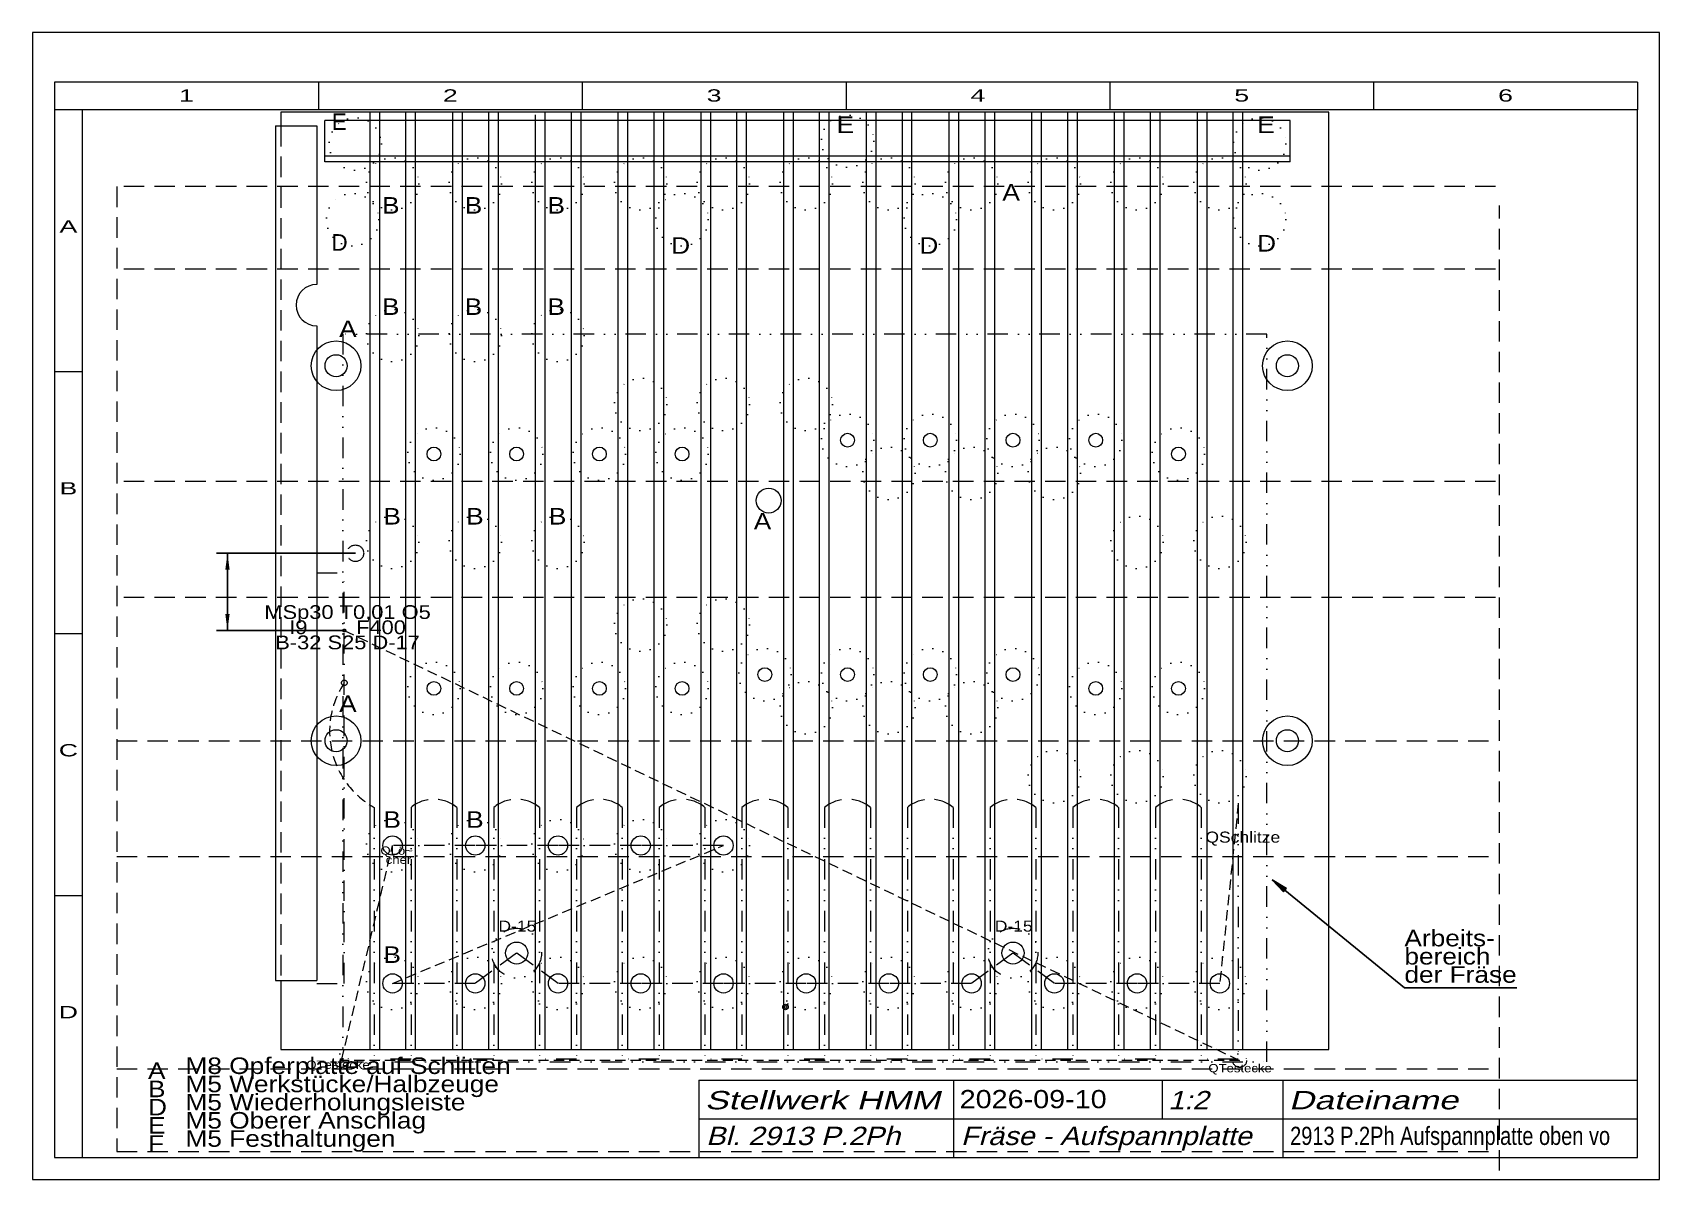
# Model space of a CAD drawing. Extents: x 2 to 592, y 2 to 418.
import ezdxf
from ezdxf.enums import TextEntityAlignment as Align

# ---------------------------------------------------------------- set-up
doc = ezdxf.new("R2010")
doc.units = 0
doc.header["$LTSCALE"] = 14.85
for name, pattern in [('DASHDOT', [1, 0.5, -0.25, 0, -0.25]), ('DASHED', [0.75, 0.5, -0.25]), ('DIVIDE', [1.25, 0.5, -0.25, 0, -0.25, 0, -0.25]), ('DOT', [0.25, 0, -0.25]), ('HIDDEN', [0.375, 0.25, -0.125]), ('PHANTOM', [2.5, 1.25, -0.25, 0.25, -0.25, 0.25, -0.25])]:
    doc.linetypes.add(name, pattern=pattern)
for name, color, linetype, lineweight in [('2913 AUFSPANNPLATTE', 7, 'CONTINUOUS', 18), ('2913 F-LÖCHER', 154, 'CONTINUOUS', 18), ('2913 FRÄSE - AUFSPANNPLATTE', 7, 'CONTINUOUS', 18), ('2913 Y-SCHLITTEN', 30, 'CONTINUOUS', 18), ('2913_1O', 14, 'CONTINUOUS', 0), ('2913_2P', 14, 'CONTINUOUS', 0), ('2913_2P~A', 5, 'CONTINUOUS', 0), ('2913_3U', 14, 'CONTINUOUS', 0), ('BEMASSUNG', 7, 'CONTINUOUS', 25), ('BESCHRIFTUNG', 7, 'CONTINUOUS', 25), ('MASSGRENZEN', 172, 'CONTINUOUS', 25), ('MASSLINIEN', 172, 'CONTINUOUS', 25), ('MASSTEXTE', 212, 'CONTINUOUS', 25), ('Standard', 7, 'CONTINUOUS', 0)]:
    doc.layers.add(name, color=color, linetype=linetype, lineweight=lineweight)
doc.styles.add('Arial', font='arial.ttf')

# ---------------------------------------------------------------- blocks, each defined once
blk = doc.blocks.new('D194105344')
at = {"layer": 'MASSGRENZEN'}
for points in [[(72.69, 229.13), (73.47, 223.18), (71.91, 223.18)], [(72.69, 201.13), (71.91, 207.08), (73.47, 207.08)]]:
    blk.add_solid(points, dxfattribs=at)
at = {"layer": 'MASSLINIEN', "color": 172}
for p, q in [((119.09, 229.13), (68.69, 229.13)), ((72.69, 201.13), (72.69, 229.13)), ((115.06, 201.13), (68.69, 201.13))]:
    blk.add_line(p, q, dxfattribs=at)
blk = doc.blocks.new('_A327482464', base_point=(451.6, 71.52))
at = {"layer": '2913_3U', "linetype": 'CONTINUOUS'}
blk.add_hatch(color=172, dxfattribs=at).paths.add_polyline_path([(456.7, 107.56), (451.6, 110.72), (455.71, 106.35)])
at = {"layer": '2913_3U', "color": 7, "linetype": 'CONTINUOUS', "lineweight": 25}
for p, q in [((451.6, 110.72), (499.51, 71.52)), ((499.51, 71.52), (540.23, 71.52))]:
    blk.add_line(p, q, dxfattribs=at)
at = {"layer": '2913_3U', "color": 172, "linetype": 'CONTINUOUS', "lineweight": 0}
for p, q in [((456.7, 107.56), (451.6, 110.72)), ((451.6, 110.72), (455.71, 106.35)), ((455.71, 106.35), (456.7, 107.56))]:
    blk.add_line(p, q, dxfattribs=at)

msp = doc.modelspace()

# ---------------------------------------------------------------- linework, layer by layer
at = {"layer": '2913 AUFSPANNPLATTE'}
for p, q in [((90.06, 384.13), (90.06, 74.13)), ((90.06, 384.13), (105.06, 384.13)), ((472.06, 389.13), (92.06, 389.13)), ((92.06, 389.13), (92.06, 384.13)), ((105.06, 384.13), (105.06, 326.63)), ((458.06, 386.13), (108.06, 386.13)), ((108.06, 371.13), (108.06, 386.13)), ((124.31, 389.13), (124.31, 49.13)), ((127.81, 389.13), (127.81, 49.13)), ((137.31, 389.13), (137.31, 49.13)), ((140.81, 389.13), (140.81, 49.13)), ((154.31, 389.13), (154.31, 49.13)), ((157.81, 389.13), (157.81, 49.13)), ((167.31, 389.13), (167.31, 49.13)), ((170.81, 389.13), (170.81, 49.13)), ((184.31, 388.13), (184.31, 49.13)), ((187.81, 389.13), (187.81, 49.13)), ((197.31, 389.13), (197.31, 49.13)), ((200.81, 389.13), (200.81, 49.13)), ((214.31, 389.13), (214.31, 49.13)), ((217.81, 389.13), (217.81, 49.13)), ((227.31, 389.13), (227.31, 49.13)), ((230.81, 389.13), (230.81, 49.13)), ((244.31, 389.13), (244.31, 49.13)), ((247.81, 389.13), (247.81, 49.13)), ((257.31, 389.13), (257.31, 49.13)), ((260.81, 389.13), (260.81, 49.13)), ((274.31, 389.13), (274.31, 49.13)), ((277.81, 389.13), (277.81, 49.13)), ((287.31, 389.13), (287.31, 49.13)), ((290.81, 389.13), (290.81, 49.13)), ((304.31, 389.13), (304.31, 49.13)), ((307.81, 389.13), (307.81, 49.13)), ((317.31, 389.13), (317.31, 49.13)), ((320.81, 389.13), (320.81, 49.13)), ((334.31, 389.13), (334.31, 49.13)), ((337.81, 389.13), (337.81, 49.13)), ((347.31, 389.13), (347.31, 49.13)), ((350.81, 389.13), (350.81, 49.13)), ((364.31, 389.13), (364.31, 49.13)), ((367.81, 389.13), (367.81, 49.13)), ((377.31, 389.13), (377.31, 49.13)), ((380.81, 389.13), (380.81, 49.13)), ((394.31, 389.13), (394.31, 49.13)), ((397.81, 389.13), (397.81, 49.13)), ((407.31, 389.13), (407.31, 49.13)), ((410.81, 389.13), (410.81, 49.13)), ((424.31, 389.13), (424.31, 49.13)), ((427.81, 389.13), (427.81, 49.13)), ((437.31, 389.13), (437.31, 49.13)), ((440.81, 389.13), (440.81, 49.13)), ((458.06, 371.13), (458.06, 386.13)), ((472.06, 49.13), (472.06, 389.13)), ((458.06, 373.13), (108.06, 373.13)), ((458.06, 371.13), (108.06, 371.13)), ((105.06, 311.63), (105.06, 74.13)), ((90.06, 74.13), (105.06, 74.13)), ((92.06, 74.13), (92.06, 49.13)), ((92.06, 49.13), (472.06, 49.13))]:
    msp.add_line(p, q, dxfattribs=at)
at = {"layer": '2913 AUFSPANNPLATTE', "linetype": 'DASHED'}
msp.add_line((92.06, 384.13), (92.06, 74.13), dxfattribs=at)
at = {"layer": '2913 AUFSPANNPLATTE', "linetype": 'DASHDOT'}
for p, q in [((105.06, 221.99), (115.06, 221.99)), ((115.06, 73.13), (115.06, 221.99)), ((105.06, 73.13), (115.06, 73.13))]:
    msp.add_line(p, q, dxfattribs=at)
at = {"layer": '2913 AUFSPANNPLATTE', "linetype": 'DOT'}
for centre in [(119.07, 377.63), (297.56, 378.63), (447.06, 377.63), (132.56, 363.13), (162.56, 363.13), (192.56, 363.13), (222.56, 363.13), (252.56, 363.13), (282.56, 363.13), (312.56, 363.13), (342.56, 363.13), (372.56, 363.13), (402.56, 363.13), (432.56, 363.13), (118.07, 350.13), (237.56, 350.13), (327.56, 350.13), (447.06, 350.13), (132.56, 308.13), (162.56, 308.13), (192.56, 308.13), (222.56, 283.13), (252.56, 283.13), (282.56, 283.13), (312.56, 258.13), (342.56, 258.13), (372.56, 258.13), (132.56, 233.14), (162.56, 233.14), (192.56, 233.14), (402.56, 233.13), (432.56, 233.13), (222.56, 203.13), (252.56, 203.13), (282.56, 173.14), (312.56, 173.14), (342.56, 173.14), (372.56, 148.14), (402.56, 148.14), (432.56, 148.14), (132.56, 123.13), (162.56, 123.13), (192.56, 123.13), (222.56, 123.13), (252.56, 123.13), (132.56, 73.13), (162.56, 73.13), (192.56, 73.13), (222.56, 73.13), (252.56, 73.13), (282.56, 73.13), (312.56, 73.13), (342.56, 73.13), (372.56, 73.13), (402.56, 73.13), (432.56, 73.13)]:
    msp.add_circle(centre, 9.5, dxfattribs=at)
at = {"layer": '2913 AUFSPANNPLATTE'}
for centre, radius in [((112.09, 297.13), 9), ((112.09, 297.13), 4), ((457.06, 297.13), 9), ((457.06, 297.13), 4), ((112.09, 161.13), 9), ((457.06, 161.13), 9), ((112.09, 161.13), 4), ((457.06, 161.13), 4)]:
    msp.add_circle(centre, radius, dxfattribs=at)
at = {"layer": '2913 AUFSPANNPLATTE', "linetype": 'DASHED'}
msp.add_circle((119.09, 229.13), 3, dxfattribs=at)
at = {"layer": '2913 AUFSPANNPLATTE'}
msp.add_arc((105.06, 319.13), 7.5, 90, 270, dxfattribs=at)
at = {"layer": '2913 F-LÖCHER', "linetype": 'DOT'}
for centre in [(297.56, 270.13), (327.56, 270.13), (357.56, 270.13), (387.56, 270.13), (147.56, 265.13), (177.56, 265.13), (207.56, 265.13), (237.56, 265.13), (417.56, 265.13), (147.56, 180.13), (177.56, 180.13), (207.56, 180.13), (237.56, 180.13), (267.56, 185.13), (297.56, 185.13), (327.56, 185.13), (357.56, 185.13), (387.56, 180.13), (417.56, 180.13)]:
    msp.add_circle(centre, 9.5, dxfattribs=at)
at = {"layer": '2913 F-LÖCHER'}
for centre in [(297.56, 270.13), (327.56, 270.13), (357.56, 270.13), (387.56, 270.13), (147.56, 265.13), (177.56, 265.13), (207.56, 265.13), (237.56, 265.13), (417.56, 265.13), (267.56, 185.13), (297.56, 185.13), (327.56, 185.13), (357.56, 185.13), (147.56, 180.13), (177.56, 180.13), (207.56, 180.13), (237.56, 180.13), (387.56, 180.13), (417.56, 180.13)]:
    msp.add_circle(centre, 2.5, dxfattribs=at)
at = {"layer": '2913 FRÄSE - AUFSPANNPLATTE'}
for radius in [1, 0.5]:
    msp.add_circle((275.06, 64.56), radius, dxfattribs=at)
at = {"layer": '2913 Y-SCHLITTEN', "linetype": 'DASHED'}
for p, q in [((532.56, 362.13), (32.56, 362.13)), ((32.56, 362.13), (32.56, 12.13)), ((533.95, 5.23), (533.95, 355.23)), ((532.56, 332.13), (32.56, 332.13)), ((532.56, 255.13), (32.56, 255.13)), ((532.56, 213.13), (32.56, 213.13)), ((32.56, 161.13), (532.56, 161.13)), ((32.56, 119.13), (532.56, 119.13)), ((32.56, 42.13), (532.56, 42.13)), ((32.56, 12.13), (532.56, 12.13))]:
    msp.add_line(p, q, dxfattribs=at)
at = {"layer": '2913 Y-SCHLITTEN', "color": 30, "linetype": 'DIVIDE', "lineweight": 20}
for p, q in [((449.56, 308.63), (114.56, 308.63)), ((114.56, 308.63), (114.56, 44.63)), ((449.56, 44.63), (449.56, 308.63)), ((114.56, 44.63), (449.56, 44.63))]:
    msp.add_line(p, q, dxfattribs=at)
at = {"layer": '2913_1O'}
msp.add_circle((268.95, 248.23), 4.5, dxfattribs=at)
at = {"layer": '2913_2P', "linetype": 'HIDDEN'}
for p, q in [((115.06, 201.13), (439.76, 45.13)), ((439.26, 138.44), (432.56, 73.13)), ((114.06, 45.13), (132.56, 123.13)), ((132.56, 73.13), (252.56, 123.13)), ((439.76, 45.13), (114.06, 45.13))]:
    msp.add_line(p, q, dxfattribs=at)
at = {"layer": '2913_2P', "linetype": 'DIVIDE'}
for p, q in [((125.86, 136.94), (125.86, 45.63)), ((139.26, 136.94), (139.26, 45.63)), ((155.86, 136.94), (155.86, 45.63)), ((169.26, 136.94), (169.26, 45.63)), ((185.86, 136.94), (185.86, 45.63)), ((199.26, 136.94), (199.26, 45.63)), ((215.86, 136.94), (215.86, 45.63)), ((229.26, 136.94), (229.26, 45.63)), ((245.86, 136.94), (245.86, 45.63)), ((259.26, 136.94), (259.26, 45.63)), ((275.86, 136.94), (275.86, 45.63)), ((289.26, 136.94), (289.26, 45.63)), ((305.86, 136.94), (305.86, 45.63)), ((319.26, 136.94), (319.26, 45.63)), ((335.86, 136.94), (335.86, 45.63)), ((349.26, 136.94), (349.26, 45.63)), ((365.86, 136.94), (365.86, 45.63)), ((379.26, 136.94), (379.26, 45.63)), ((395.86, 136.94), (395.86, 45.63)), ((409.26, 136.94), (409.26, 45.63)), ((425.86, 136.94), (425.86, 45.63)), ((439.26, 138.44), (439.26, 45.63)), ((139.26, 45.63), (125.86, 45.63)), ((169.26, 45.63), (155.86, 45.63)), ((199.26, 45.63), (185.86, 45.63)), ((229.26, 45.63), (215.86, 45.63)), ((259.26, 45.63), (245.86, 45.63)), ((289.26, 45.63), (275.86, 45.63)), ((319.26, 45.63), (305.86, 45.63)), ((349.26, 45.63), (335.86, 45.63)), ((379.26, 45.63), (365.86, 45.63)), ((409.26, 45.63), (395.86, 45.63)), ((439.26, 45.63), (425.86, 45.63))]:
    msp.add_line(p, q, dxfattribs=at)
at = {"layer": '2913_2P', "linetype": 'DASHED'}
for p, q in [((162.56, 123.13), (132.56, 123.13)), ((192.56, 123.13), (162.56, 123.13)), ((222.56, 123.13), (192.56, 123.13)), ((252.56, 123.13), (222.56, 123.13)), ((177.56, 84.13), (162.56, 73.13)), ((192.56, 73.13), (177.56, 84.13)), ((357.56, 84.13), (342.56, 73.13)), ((372.56, 73.13), (357.56, 84.13)), ((162.56, 73.13), (132.56, 73.13)), ((222.56, 73.13), (192.56, 73.13)), ((252.56, 73.13), (222.56, 73.13)), ((282.56, 73.13), (252.56, 73.13)), ((312.56, 73.13), (282.56, 73.13)), ((342.56, 73.13), (312.56, 73.13)), ((402.56, 73.13), (372.56, 73.13)), ((432.56, 73.13), (402.56, 73.13))]:
    msp.add_line(p, q, dxfattribs=at)
at = {"layer": '2913_2P', "linetype": 'PHANTOM'}
for centre, radius in [((115.06, 201.13), 0.5), ((115.06, 182.13), 1)]:
    msp.add_circle(centre, radius, dxfattribs=at)
at = {"layer": '2913_2P'}
for centre, radius in [((132.56, 123.13), 3.5), ((162.56, 123.13), 3.5), ((192.56, 123.13), 3.5), ((222.56, 123.13), 3.5), ((252.56, 123.13), 3.5), ((177.56, 84.13), 4), ((357.56, 84.13), 4), ((132.56, 73.13), 3.5), ((162.56, 73.13), 3.5), ((192.56, 73.13), 3.5), ((222.56, 73.13), 3.5), ((252.56, 73.13), 3.5), ((282.56, 73.13), 3.5), ((312.56, 73.13), 3.5), ((342.56, 73.13), 3.5), ((372.56, 73.13), 3.5), ((402.56, 73.13), 3.5), ((432.56, 73.13), 3.5)]:
    msp.add_circle(centre, radius, dxfattribs=at)
at = {"layer": '2913_2P', "linetype": 'DIVIDE'}
for centre in [(114.06, 45.13), (439.76, 45.13)]:
    msp.add_circle(centre, 2.5, dxfattribs=at)
at = {"layer": '2913_2P', "linetype": 'HIDDEN'}
msp.add_arc((141.4, 164.54), 31.67, 146.24837, 240.63194, dxfattribs=at)
at = {"layer": '2913_2P', "linetype": 'DASHED'}
for centre in [(147.56, 126.8), (177.56, 126.8), (207.56, 126.8), (237.56, 126.8), (267.56, 126.8), (297.56, 126.8), (327.56, 126.8), (357.56, 126.8), (387.56, 126.8), (417.56, 126.8)]:
    msp.add_arc(centre, 13.1, 50.69845, 129.30155, dxfattribs=at)
at = {"layer": '2913_2P~A', "linetype": 'DIVIDE'}
for centre in [(177.56, 84.13), (357.56, 84.13)]:
    msp.add_circle(centre, 9, dxfattribs=at)
at = {"layer": 'Standard'}
for p, q in [((592, 418), (2, 418)), ((2, 418), (2, 2)), ((592, 2), (592, 418)), ((584, 400), (10, 400)), ((10, 400), (10, 390)), ((105.67, 400), (105.67, 390)), ((201.33, 400), (201.33, 390)), ((297, 400), (297, 390)), ((392.67, 400), (392.67, 390)), ((488.33, 400), (488.33, 390)), ((584, 400), (584, 390)), ((10, 390), (10, 10)), ((20, 390), (10, 390)), ((20, 390), (20, 10)), ((584, 390), (20, 390)), ((584, 10), (584, 390)), ((10, 295), (20, 295)), ((10, 200), (20, 200)), ((10, 105), (20, 105)), ((10, 10), (20, 10)), ((20, 10), (584, 10)), ((2, 2), (592, 2))]:
    msp.add_line(p, q, dxfattribs=at)
at = {"layer": 'Standard', "lineweight": 0}
for p, q in [((243.64, 38), (584, 38)), ((243.64, 38), (243.64, 10)), ((336.04, 38), (336.04, 10)), ((411.64, 38), (411.64, 24)), ((455.43, 38), (455.43, 10)), ((243.64, 24), (584, 24))]:
    msp.add_line(p, q, dxfattribs=at)

# ---------------------------------------------------------------- block references
at = {"layer": '2913_3U'}
msp.add_blockref('_A327482464', (451.6, 71.52), dxfattribs=at)
at = {"layer": 'BEMASSUNG'}
msp.add_blockref('D194105344', (0, 0), dxfattribs=at)

# ---------------------------------------------------------------- texts
at = {"layer": '2913 Y-SCHLITTEN', "linetype": 'DASHED', "insert": (499.51, 73.26), "char_height": 6, "attachment_point": 7, "line_spacing_factor": 0.66, "style": 'Arial'}
msp.add_mtext('\\W1.135040;Arbeits-\\Pbereich\\Pder Fräse', dxfattribs=at)
at = {"layer": '2913_2P', "style": 'Arial', "width": 1.135009}
msp.add_text('QSchlitze', height=4, dxfattribs=at).set_placement((440.91, 126.17), align=Align.MIDDLE_CENTER)
at = {"layer": '2913_2P', "linetype": 'HIDDEN', "style": 'Arial', "width": 1.135057}
for p in [(112.78, 43.62), (439.91, 42.38)]:
    msp.add_text('QTestecke', height=3, dxfattribs=at).set_placement(p, align=Align.MIDDLE_CENTER)
at = {"layer": '2913_2P', "insert": (116.24, 202.26), "char_height": 5, "attachment_point": 5, "line_spacing_factor": 0.66, "style": 'Arial'}
msp.add_mtext('\\W1.135084;MSp30 T0,01 O5\\PI9        F400\\PB-32 S25 D-17', dxfattribs=at)
at = {"layer": '2913_2P', "linetype": 'HIDDEN', "insert": (134.05, 119.61), "char_height": 3, "attachment_point": 5, "line_spacing_factor": 0.66, "style": 'Arial'}
msp.add_mtext('\\W1.135111;QLö~\\P cher', dxfattribs=at)
at = {"layer": '2913_2P~A', "linetype": 'HIDDEN', "style": 'Arial', "width": 1.135067}
for p in [(170.95, 91.89), (350.95, 91.89)]:
    msp.add_text('D-15', height=4, dxfattribs=at).set_placement(p)
at = {"layer": 'BESCHRIFTUNG', "style": 'Arial'}
for s, width, p in [('E', 0.973041, (110.51, 382.67)), ('E', 1.134916, (293.61, 381.55)), ('E', 1.134916, (446.11, 381.55)), ('A', 1.134916, (353.71, 357.07)), ('B', 1.134916, (128.74, 352.32)), ('B', 1.134916, (158.74, 352.32)), ('B', 1.134916, (188.74, 352.32)), ('D', 0.972763, (110.39, 338.87)), ('D', 1.134937, (233.61, 337.75)), ('D', 1.134937, (323.61, 337.75)), ('D', 1.134937, (446.11, 338.56)), ('B', 1.134916, (128.74, 315.58)), ('B', 1.134916, (158.74, 315.58)), ('B', 1.134916, (188.74, 315.58)), ('A', 1.134916, (113.19, 307.54)), ('B', 1.134916, (129.25, 239.55)), ('B', 1.134916, (159.25, 239.55)), ('B', 1.134916, (189.25, 239.55)), ('A', 1.134916, (263.56, 237.76)), ('A', 1.134916, (113.19, 171.54)), ('B', 1.134916, (129.25, 129.55)), ('B', 1.134916, (159.25, 129.55)), ('B', 1.134916, (129.25, 80.55))]:
    msp.add_text(s, height=6, dxfattribs=dict(at, width=width)).set_placement(p)
at = {"layer": 'BESCHRIFTUNG', "style": 'Arial', "oblique": 15}
for s, width, p in [('Stellwerk HMM', 1.365378, (245.83, 34.08)), ('1:2', 1.134865, (413.83, 34.08)), ('Dateiname', 1.365343, (457.62, 34.08)), ('Bl. 2913 P.2Ph', 1.134938, (246.27, 21.12)), ('Fräse - Aufspannplatte', 1.121609, (338.67, 21.12))]:
    msp.add_text(s, height=6.65, dxfattribs=dict(at, width=width)).set_placement(p, align=Align.TOP_LEFT)
at = {"layer": 'BESCHRIFTUNG', "style": 'Arial'}
for s, width, p in [('2026-09-10', 1.130203, (338.23, 34.45)), ('2913 P.2Ph Aufspannplatte oben vo', 0.786039, (458.06, 21.12))]:
    msp.add_text(s, height=6.6, dxfattribs=dict(at, width=width)).set_placement(p, align=Align.TOP_LEFT)
at = {"layer": 'BESCHRIFTUNG', "char_height": 6, "attachment_point": 7, "line_spacing_factor": 0.66, "style": 'Arial'}
for s, insert in [('\\W1.134916;A\\PB\\PD\\PE\\PF', (43.88, 12.04)), ('\\W1.135076;M8 Opferplatte auf Schlitten\\PM5 Werkstücke/Halbzeuge\\PM5 Wiederholungsleiste\\PM5 Oberer Anschlag\\PM5 Festhaltungen', (57.47, 12.04))]:
    msp.add_mtext(s, dxfattribs=dict(at, insert=insert))
at = {"layer": 'Standard', "style": 'Arial'}
for s, width, p in [('1', 1.547923, (57.83, 392.95)), ('2', 1.547922, (153.5, 392.95)), ('3', 1.547923, (249.17, 392.95)), ('4', 1.547923, (344.83, 392.95)), ('5', 1.547922, (440.5, 392.95)), ('6', 1.547923, (536.17, 392.95)), ('A', 1.547987, (15, 345.45)), ('B', 1.547987, (15, 250.45)), ('C', 1.548103, (15, 155.45)), ('D', 1.548104, (15, 60.45))]:
    msp.add_text(s, height=4.46, dxfattribs=dict(at, width=width)).set_placement(p, align=Align.CENTER)

doc.saveas('drawing.dxf')
